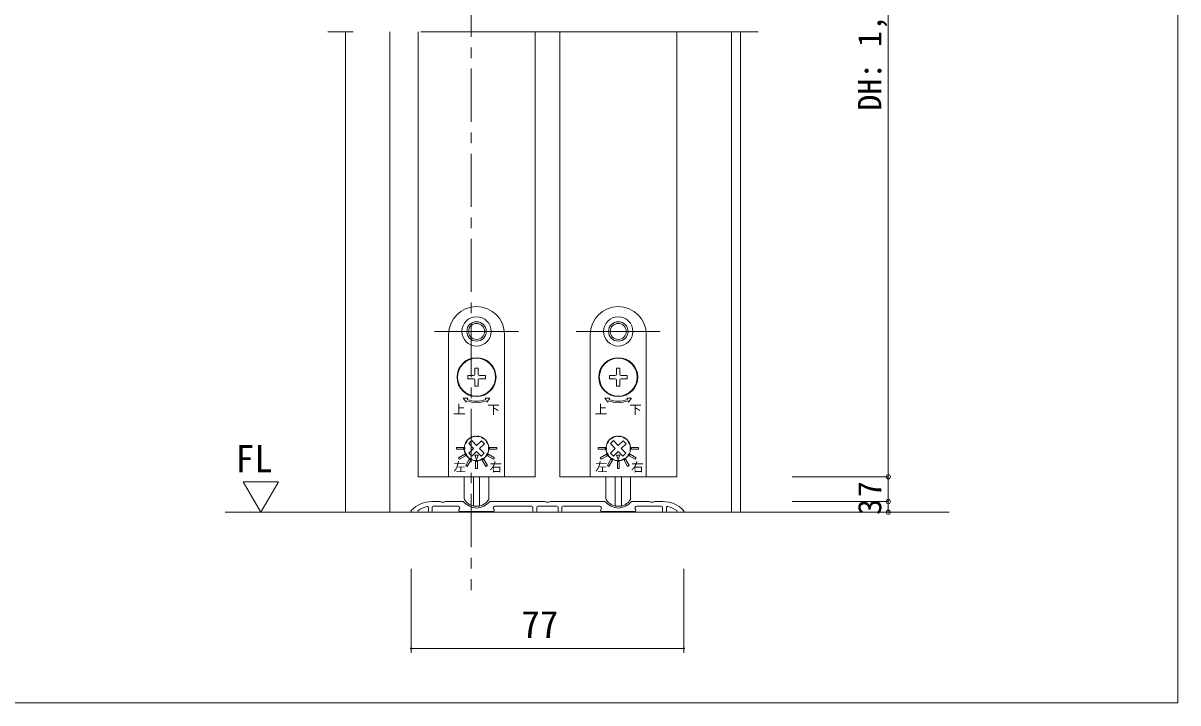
# Model space of a CAD drawing. Units: millimetres on the paper, enlarged 10 times, with parts at other scales. Extents: x -2000 to 2000, y -1385 to 1385.
# Drawn here: x -707 to 380, y -68 to 572 of the extents above; entities that cross this region are included whole.
import ezdxf
from ezdxf.enums import TextEntityAlignment as Align

# ---------------------------------------------------------------- set-up
doc = ezdxf.new("R2010")
doc.units = ezdxf.units.MM
doc.header["$LTSCALE"] = 10
doc.header["$PDMODE"] = 32
doc.header["$PDSIZE"] = 4
for name, pattern in [('CHAIN1', [8, 5, -1, 1, -1]), ('USER1', [19.05, 12.7, -6.35]), ('USER4', [50.8, 31.75, -6.35, 6.35, -6.35])]:
    doc.linetypes.add(name, pattern=pattern)
doc.layers.add('1-1_0', color=7, linetype='Continuous', lineweight=20)
doc.layers.add('2-0_18', color=7, linetype='Continuous', lineweight=18)
doc.styles.add('ＭＳ ゴシック', font='')
doc.styles.get('ＭＳ ゴシック').set_extended_font_data('MS Gothic')

msp = doc.modelspace()

# ---------------------------------------------------------------- linework, layer by layer
at = {"layer": '1-1_0'}
msp.add_line((380, -67.5), (380, 1335), dxfattribs=at)
msp.add_lwpolyline([(380, -67.5), (-1950, -67.5), (-1950, 1335)], dxfattribs=at)
at = {"layer": '2-0_18', "linetype": 'CHAIN1', "lineweight": 20}
msp.add_line((-284.88, 1089.01), (-284.88, 38.52), dxfattribs=at)
at = {"layer": '2-0_18', "color": 4, "lineweight": 9}
for p, q in [((107.54, 909.01), (107.54, 145.19)), ((107.54, 145.19), (17.13, 145.19)), ((107.54, 145.19), (107.54, 121.86)), ((107.54, 121.86), (17.13, 121.86)), ((107.54, 121.86), (107.54, 111.86)), ((107.54, 111.86), (17.13, 111.86))]:
    msp.add_line(p, q, dxfattribs=at)
at = {"layer": '2-0_18', "linetype": 'USER4', "lineweight": 20}
msp.add_line((-14.88, 563.52), (-419.88, 563.52), dxfattribs=at)
at = {"layer": '2-0_18', "lineweight": 20}
for p, q in [((-403.22, 563.52), (-403.22, 111.86)), ((-361.55, 563.52), (-361.55, 111.86)), ((-334.88, 563.52), (-334.88, 145.19)), ((-224.88, 563.52), (-224.88, 145.19)), ((-201.55, 563.52), (-201.55, 145.19)), ((-91.55, 563.52), (-91.55, 145.19)), ((-39.88, 563.52), (-39.88, 111.86)), ((-31.55, 563.52), (-31.55, 111.86)), ((-334.88, 145.19), (-224.88, 145.19)), ((-201.55, 145.19), (-91.55, 145.19)), ((164.88, 111.86), (-516.47, 111.86)), ((-23.22, 111.86), (-403.22, 111.86)), ((-346.55, 111.86), (-403.22, 111.86)), ((-84.88, 111.86), (-23.22, 111.86)), ((-341.55, 58.52), (-341.55, -20.45)), ((-84.88, 58.52), (-84.88, -20.45)), ((-341.55, -16.29), (-84.88, -16.29))]:
    msp.add_line(p, q, dxfattribs=at)
at = {"layer": '2-0_18', "color": 2, "linetype": 'USER1'}
for p, q in [((-319.38, 281.86), (-240.38, 281.86)), ((-186.05, 281.86), (-107.05, 281.86))]:
    msp.add_line(p, q, dxfattribs=at)
at = {"layer": '2-0_18'}
for p, q in [((-306.22, 278.86), (-306.22, 145.19)), ((-253.55, 145.19), (-253.55, 278.86)), ((-172.88, 278.86), (-172.88, 145.19)), ((-120.22, 145.19), (-120.22, 278.86)), ((-278.38, 247.19), (-281.38, 247.19)), ((-281.38, 241.69), (-281.38, 247.19)), ((-278.38, 241.69), (-278.38, 247.19)), ((-271.55, 240.36), (-277.05, 240.36)), ((-271.55, 240.36), (-271.55, 237.36)), ((-145.05, 247.19), (-148.05, 247.19)), ((-148.05, 241.69), (-148.05, 247.19)), ((-145.05, 241.69), (-145.05, 247.19)), ((-138.22, 240.36), (-143.72, 240.36)), ((-138.22, 240.36), (-138.22, 237.36)), ((-282.72, 237.36), (-288.22, 237.36)), ((-281.38, 230.52), (-281.38, 236.02)), ((-278.38, 230.52), (-281.38, 230.52)), ((-278.38, 230.52), (-278.38, 236.02)), ((-271.55, 237.36), (-277.05, 237.36)), ((-149.38, 237.36), (-154.88, 237.36)), ((-148.05, 230.52), (-148.05, 236.02)), ((-145.05, 230.52), (-148.05, 230.52)), ((-145.05, 230.52), (-145.05, 236.02)), ((-138.22, 237.36), (-143.72, 237.36)), ((-282.71, 171.89), (-287.13, 176.42)), ((-279.85, 174.69), (-275.32, 179.11)), ((-149.38, 171.89), (-153.8, 176.42)), ((-146.51, 174.69), (-141.98, 179.11)), ((-287.24, 167.47), (-282.71, 171.89)), ((-284.45, 164.61), (-287.24, 167.47)), ((-284.45, 164.61), (-279.92, 169.03)), ((-275.49, 164.5), (-279.92, 169.03)), ((-272.63, 167.29), (-275.49, 164.5)), ((-153.91, 167.47), (-149.38, 171.89)), ((-151.12, 164.61), (-153.91, 167.47)), ((-151.12, 164.61), (-146.58, 169.03)), ((-142.16, 164.5), (-146.58, 169.03)), ((-139.3, 167.29), (-142.16, 164.5)), ((-306.22, 145.19), (-253.55, 145.19)), ((-291.55, 124.75), (-291.55, 145.19)), ((-282.8, 145.19), (-282.8, 117.68)), ((-276.97, 145.19), (-276.97, 117.68)), ((-268.22, 145.19), (-268.22, 124.75)), ((-172.88, 145.19), (-120.22, 145.19)), ((-158.22, 124.75), (-158.22, 145.19)), ((-149.47, 145.19), (-149.47, 117.68)), ((-143.63, 145.19), (-143.63, 117.68)), ((-134.88, 145.19), (-134.88, 124.75)), ((-321.93, 121.86), (-314.05, 121.86)), ((-292.38, 121.86), (-309.05, 121.86)), ((-267.38, 121.86), (-215.72, 121.86)), ((-210.72, 121.86), (-159.05, 121.86)), ((-134.05, 121.86), (-117.38, 121.86)), ((-104.5, 121.86), (-112.38, 121.86)), ((-340.55, 111.86), (-335.88, 111.86)), ((-334.88, 112.86), (-334.88, 113.38)), ((-325.22, 116.09), (-325.22, 112.86)), ((-324.22, 111.86), (-322.55, 111.86)), ((-321.55, 112.86), (-321.55, 116.52)), ((-320.55, 117.52), (-297.28, 117.52)), ((-311.88, 117.52), (-297.28, 117.52)), ((-296.41, 114.02), (-295.84, 115.02)), ((-295.55, 112.52), (-279.88, 112.52)), ((-282.8, 117.68), (-276.97, 117.68)), ((-264.22, 112.52), (-279.88, 112.52)), ((-263.35, 114.02), (-263.93, 115.02)), ((-227.88, 117.52), (-262.48, 117.52)), ((-226.88, 116.52), (-226.88, 112.86)), ((-225.88, 111.86), (-224.22, 111.86)), ((-223.22, 112.86), (-223.22, 116.52)), ((-204.22, 117.52), (-222.22, 117.52)), ((-203.22, 112.86), (-203.22, 116.52)), ((-200.55, 111.86), (-202.22, 111.86)), ((-199.55, 116.52), (-199.55, 112.86)), ((-198.55, 117.52), (-163.95, 117.52)), ((-163.08, 114.02), (-162.51, 115.02)), ((-162.22, 112.52), (-146.55, 112.52)), ((-149.47, 117.68), (-143.63, 117.68)), ((-130.88, 112.52), (-146.55, 112.52)), ((-130.02, 114.02), (-130.6, 115.02)), ((-105.88, 117.52), (-129.15, 117.52)), ((-104.88, 112.86), (-104.88, 116.52)), ((-102.22, 111.86), (-103.88, 111.86)), ((-101.22, 116.09), (-101.22, 112.86)), ((-91.55, 112.86), (-91.55, 113.38)), ((-85.88, 111.86), (-90.55, 111.86))]:
    msp.add_line(p, q, dxfattribs=at)
for points in [[(-282.72, 240.36), (-288.22, 240.36), (-288.22, 237.36)], [(-149.38, 240.36), (-154.88, 240.36), (-154.88, 237.36)], [(-288.56, 217.92), (-288.05, 219.15), (-292.38, 219.15), (-289.58, 215.45), (-289.07, 216.68)], [(-270.7, 216.68), (-270.19, 215.45), (-267.39, 219.15), (-271.72, 219.15), (-271.21, 217.92)], [(-155.22, 217.92), (-154.71, 219.15), (-159.04, 219.15), (-156.24, 215.45), (-155.73, 216.68)], [(-137.36, 216.68), (-136.85, 215.45), (-134.06, 219.15), (-138.39, 219.15), (-137.87, 217.92)], [(-279.85, 174.69), (-284.27, 179.22), (-287.13, 176.42)], [(-272.63, 167.29), (-277.05, 171.82), (-272.52, 176.25), (-275.32, 179.11)], [(-146.51, 174.69), (-150.94, 179.22), (-153.8, 176.42)], [(-139.3, 167.29), (-143.72, 171.82), (-139.19, 176.25), (-141.98, 179.11)]]:
    msp.add_lwpolyline(points, dxfattribs=at)
for points in [[(-298.88, 171.02), (-292.22, 171.02), (-292.22, 172.69), (-298.88, 172.69)], [(-295.92, 161.64), (-290.15, 164.97), (-290.98, 166.41), (-296.75, 163.08)], [(-280.01, 161.52), (-278.29, 165.5), (-281.63, 165.54)], [(-263.01, 163.08), (-268.78, 166.41), (-269.62, 164.97), (-263.84, 161.64)], [(-260.88, 172.69), (-267.55, 172.69), (-267.55, 171.02), (-260.88, 171.02)], [(-165.55, 171.02), (-158.88, 171.02), (-158.88, 172.69), (-165.55, 172.69)], [(-162.59, 161.64), (-156.81, 164.97), (-157.65, 166.41), (-163.42, 163.08)], [(-146.68, 161.52), (-144.96, 165.5), (-148.29, 165.54)], [(-129.68, 163.08), (-135.45, 166.41), (-136.28, 164.97), (-130.51, 161.64)], [(-127.55, 172.69), (-134.22, 172.69), (-134.22, 171.02), (-127.55, 171.02)], [(-288.66, 154.99), (-285.33, 160.76), (-286.77, 161.59), (-290.1, 155.82)], [(-279.05, 159.52), (-280.72, 159.52), (-280.72, 152.86), (-279.05, 152.86)], [(-269.66, 155.82), (-272.99, 161.59), (-274.44, 160.76), (-271.1, 154.99)], [(-155.33, 154.99), (-151.99, 160.76), (-153.44, 161.59), (-156.77, 155.82)], [(-145.72, 159.52), (-147.38, 159.52), (-147.38, 152.86), (-145.72, 152.86)], [(-136.33, 155.82), (-139.66, 161.59), (-141.1, 160.76), (-137.77, 154.99)]]:
    msp.add_lwpolyline(points, close=True, dxfattribs=at)
at = {"layer": '2-0_18', "lineweight": 20}
msp.add_lwpolyline([(-482.72, 111.86), (-466.23, 140.54), (-499.42, 140.54)], close=True, dxfattribs=at)
at = {"layer": '2-0_18'}
for centre, radius in [((-279.88, 281.86), 13.83), ((-146.55, 281.86), 13.83), ((-279.88, 281.86), 9.17), ((-279.88, 281.86), 7.5), ((-146.55, 281.86), 9.17), ((-146.55, 281.86), 7.5), ((-279.88, 238.86), 18.33), ((-279.88, 238.86), 17.83), ((-146.55, 238.86), 18.33), ((-146.55, 238.86), 17.83)]:
    msp.add_circle(centre, radius, dxfattribs=at)
for centre, radius, start, end in [((-279.88, 278.86), 26.33, 0, 180), ((-146.55, 278.86), 26.33, 0, 180), ((-282.72, 241.69), 1.33, 270, 360), ((-277.05, 241.69), 1.33, 180, 270), ((-149.38, 241.69), 1.33, 270, 360), ((-143.72, 241.69), 1.33, 180, 270), ((-282.72, 236.02), 1.33, 360, 90), ((-277.05, 236.02), 1.33, 90, 180), ((-149.38, 236.02), 1.33, 360, 90), ((-143.72, 236.02), 1.33, 90, 180), ((-279.88, 238.86), 22.67, 247.5, 292.5), ((-146.55, 238.86), 22.67, 247.5, 292.5), ((-279.88, 238.86), 24, 247.5, 292.5), ((-146.55, 238.86), 24, 247.5, 292.5), ((-279.88, 171.86), 11.67, 98.90298, 201.09702), ((-287.88, 173.53), 3.33, 168.17431, 198.71996), ((-279.88, 171.86), 11.5, 160.42431, 168.17431), ((-287.58, 174.59), 3.33, 129.87866, 160.42431), ((-279.88, 171.86), 11.17, 146.90028, 151.69834), ((-285.97, 177.3), 3.33, 138.17431, 168.71996), ((-279.88, 171.86), 11.5, 130.42431, 138.17431), ((-285.18, 178.07), 3.33, 99.87866, 130.42431), ((-279.88, 171.86), 11.17, 116.90028, 121.69834), ((-282.43, 179.62), 3.33, 108.17431, 138.71996), ((-279.88, 171.86), 11.5, 100.42431, 108.17431), ((-281.36, 179.89), 3.33, 69.87866, 100.42431), ((-281.33, 181.08), 2.33, 72.61143, 98.90298), ((-279.88, 185.69), 2.5, 252.61143, 287.38857), ((-279.88, 171.86), 11.17, 86.90028, 91.69834), ((-278.21, 179.85), 3.33, 78.17431, 108.71996), ((-278.44, 181.08), 2.33, 81.09702, 107.38857), ((-279.88, 171.86), 11.67, 338.90298, 81.09702), ((-279.88, 171.86), 11.5, 70.42431, 78.17431), ((-277.15, 179.55), 3.33, 39.87866, 70.42431), ((-279.88, 171.86), 11.17, 56.90028, 61.69834), ((-274.44, 177.94), 3.33, 48.17431, 78.71996), ((-279.88, 171.86), 11.5, 40.42431, 48.17431), ((-273.67, 177.15), 3.33, 9.87866, 40.42431), ((-279.88, 171.86), 11.17, 26.90028, 31.69834), ((-272.12, 174.4), 3.33, 18.17431, 48.71996), ((-279.88, 171.86), 11.5, 10.42431, 18.17431), ((-271.85, 173.33), 3.33, 339.87866, 10.42431), ((-146.55, 171.86), 11.67, 98.90298, 201.09702), ((-154.54, 173.53), 3.33, 168.17431, 198.71996), ((-146.55, 171.86), 11.5, 160.42431, 168.17431), ((-154.24, 174.59), 3.33, 129.87866, 160.42431), ((-146.55, 171.86), 11.17, 146.90028, 151.69834), ((-152.63, 177.3), 3.33, 138.17431, 168.71996), ((-146.55, 171.86), 11.5, 130.42431, 138.17431), ((-151.84, 178.07), 3.33, 99.87866, 130.42431), ((-146.55, 171.86), 11.17, 116.90028, 121.69834), ((-149.1, 179.62), 3.33, 108.17431, 138.71996), ((-146.55, 171.86), 11.5, 100.42431, 108.17431), ((-148.03, 179.89), 3.33, 69.87866, 100.42431), ((-147.99, 181.08), 2.33, 72.61143, 98.90298), ((-146.55, 185.69), 2.5, 252.61143, 287.38857), ((-146.55, 171.86), 11.17, 86.90028, 91.69834), ((-144.88, 179.85), 3.33, 78.17431, 108.71996), ((-145.1, 181.08), 2.33, 81.09702, 107.38857), ((-146.55, 171.86), 11.67, 338.90298, 81.09702), ((-146.55, 171.86), 11.5, 70.42431, 78.17431), ((-143.81, 179.55), 3.33, 39.87866, 70.42431), ((-146.55, 171.86), 11.17, 56.90028, 61.69834), ((-141.1, 177.94), 3.33, 48.17431, 78.71996), ((-146.55, 171.86), 11.5, 40.42431, 48.17431), ((-140.33, 177.15), 3.33, 9.87866, 40.42431), ((-146.55, 171.86), 11.17, 26.90028, 31.69834), ((-138.79, 174.4), 3.33, 18.17431, 48.71996), ((-146.55, 171.86), 11.5, 10.42431, 18.17431), ((-138.52, 173.33), 3.33, 339.87866, 10.42431), ((-287.91, 170.38), 3.33, 159.87866, 190.42431), ((-279.88, 171.86), 11.5, 190.42431, 198.17431), ((-279.88, 171.86), 11.17, 176.90028, 181.69834), ((-287.64, 169.31), 3.33, 198.17431, 228.71996), ((-288.59, 168.5), 2.33, 201.09702, 227.38857), ((-291.86, 164.94), 2.5, 12.61143, 47.38857), ((-279.88, 171.86), 11.17, 206.90028, 211.69834), ((-287.15, 166), 2.33, 192.61143, 218.90298), ((-286.1, 166.56), 3.33, 189.87866, 220.42431), ((-279.88, 171.86), 11.67, 218.90298, 321.09702), ((-279.88, 171.86), 11.5, 220.42431, 228.17431), ((-285.33, 165.77), 3.33, 228.17431, 258.71996), ((-274.59, 165.64), 3.33, 279.87866, 310.42431), ((-279.88, 171.86), 11.5, 310.42431, 318.17431), ((-273.8, 166.41), 3.33, 318.17431, 348.71996), ((-272.62, 166), 2.33, 321.09702, 347.38857), ((-279.88, 171.86), 11.17, 326.90028, 331.69834), ((-267.9, 164.94), 2.5, 132.61143, 167.38857), ((-272.19, 169.12), 3.33, 309.87866, 340.42431), ((-271.17, 168.5), 2.33, 312.61143, 338.90298), ((-279.88, 171.86), 11.5, 340.42431, 348.17431), ((-279.88, 171.86), 11.17, 356.90028, 1.69834), ((-271.89, 170.18), 3.33, 348.17431, 18.71996), ((-154.58, 170.38), 3.33, 159.87866, 190.42431), ((-146.55, 171.86), 11.5, 190.42431, 198.17431), ((-146.55, 171.86), 11.17, 176.90028, 181.69834), ((-154.31, 169.31), 3.33, 198.17431, 228.71996), ((-155.26, 168.5), 2.33, 201.09702, 227.38857), ((-158.53, 164.94), 2.5, 12.61143, 47.38857), ((-146.55, 171.86), 11.17, 206.90028, 211.69834), ((-153.81, 166), 2.33, 192.61143, 218.90298), ((-152.77, 166.56), 3.33, 189.87866, 220.42431), ((-146.55, 171.86), 11.67, 218.90298, 321.09702), ((-146.55, 171.86), 11.5, 220.42431, 228.17431), ((-152, 165.77), 3.33, 228.17431, 258.71996), ((-141.25, 165.64), 3.33, 279.87866, 310.42431), ((-146.55, 171.86), 11.5, 310.42431, 318.17431), ((-140.46, 166.41), 3.33, 318.17431, 348.71996), ((-139.29, 166), 2.33, 321.09702, 347.38857), ((-146.55, 171.86), 11.17, 326.90028, 331.69834), ((-134.57, 164.94), 2.5, 132.61143, 167.38857), ((-138.85, 169.12), 3.33, 309.87866, 340.42431), ((-137.84, 168.5), 2.33, 312.61143, 338.90298), ((-146.55, 171.86), 11.5, 340.42431, 348.17431), ((-146.55, 171.86), 11.17, 356.90028, 1.69834), ((-138.56, 170.18), 3.33, 348.17431, 18.71996), ((-279.88, 171.86), 11.17, 236.90028, 241.69834), ((-282.62, 164.16), 3.33, 219.87866, 250.42431), ((-279.88, 171.86), 11.5, 250.42431, 258.17431), ((-281.56, 163.86), 3.33, 258.17431, 288.71996), ((-279.88, 171.86), 11.17, 266.90028, 271.69834), ((-278.4, 163.83), 3.33, 249.87866, 280.42431), ((-279.88, 171.86), 11.5, 280.42431, 288.17431), ((-277.34, 164.1), 3.33, 288.17431, 318.71996), ((-279.88, 171.86), 11.17, 296.90028, 301.69834), ((-146.55, 171.86), 11.17, 236.90028, 241.69834), ((-149.29, 164.16), 3.33, 219.87866, 250.42431), ((-146.55, 171.86), 11.5, 250.42431, 258.17431), ((-148.22, 163.86), 3.33, 258.17431, 288.71996), ((-146.55, 171.86), 11.17, 266.90028, 271.69834), ((-145.07, 163.83), 3.33, 249.87866, 280.42431), ((-146.55, 171.86), 11.5, 280.42431, 288.17431), ((-144, 164.1), 3.33, 288.17431, 318.71996), ((-146.55, 171.86), 11.17, 296.90028, 301.69834), ((-321.93, 95.19), 26.67, 90, 136.50339), ((-311.55, 126.21), 5.02, 240.13717, 299.86283), ((-276.87, 136.98), 21.67, 224.26307, 261.9973), ((-289.88, 124.75), 1.67, 180, 210.56067), ((-279.84, 130.68), 13.33, 210.56067, 257.16143), ((-282.9, 136.98), 21.67, 278.0027, 315.73693), ((-279.93, 130.68), 13.33, 282.83857, 329.43933), ((-269.88, 124.75), 1.67, 329.43933, 360), ((-213.22, 126.21), 5.02, 240.13717, 299.86283), ((-143.53, 136.98), 21.67, 224.26307, 261.9973), ((-156.55, 124.75), 1.67, 180, 210.56067), ((-146.5, 130.68), 13.33, 210.56067, 257.16143), ((-149.57, 136.98), 21.67, 278.0027, 315.73693), ((-146.6, 130.68), 13.33, 282.83857, 329.43933), ((-136.55, 124.75), 1.67, 329.43933, 360), ((-114.88, 126.21), 5.02, 240.13717, 299.86283), ((-104.5, 95.19), 26.67, 43.49661, 90), ((-340.55, 112.86), 1, 136.50339, 270), ((-335.88, 112.86), 1, 270, 0), ((-321.93, 95.19), 22.33, 101.58901, 125.44735), ((-326.22, 116.09), 1, 0, 101.58901), ((-324.22, 112.86), 1, 180, 270), ((-322.55, 112.86), 1, 270, 0), ((-320.55, 116.52), 1, 90, 180), ((-297.28, 115.86), 1.67, 330, 90), ((-295.55, 113.52), 1, 150, 270), ((-264.22, 113.52), 1, 270, 30), ((-262.48, 115.86), 1.67, 90, 210), ((-227.88, 116.52), 1, 0, 90), ((-225.88, 112.86), 1, 180, 270), ((-224.22, 112.86), 1, 270, 0), ((-222.22, 116.52), 1, 90, 180), ((-204.22, 116.52), 1, 0, 90), ((-202.22, 112.86), 1, 180, 270), ((-200.55, 112.86), 1, 270, 0), ((-198.55, 116.52), 1, 90, 180), ((-163.95, 115.86), 1.67, 330, 90), ((-162.22, 113.52), 1, 150, 270), ((-130.88, 113.52), 1, 270, 30), ((-129.15, 115.86), 1.67, 90, 210), ((-105.88, 116.52), 1, 0, 90), ((-103.88, 112.86), 1, 180, 270), ((-102.22, 112.86), 1, 270, 0), ((-100.22, 116.09), 1, 78.41099, 180), ((-104.5, 95.19), 22.33, 54.55265, 78.41099), ((-90.55, 112.86), 1, 180, 270), ((-85.88, 112.86), 1, 270, 43.49661)]:
    msp.add_arc(centre, radius, start, end, dxfattribs=at)
at = {"layer": '2-0_18', "lineweight": 20}
for centre, start, end in [((-341.55, -16.29), 0, 180), ((-341.55, -16.29), 180, 0), ((-84.88, -16.29), 0, 180), ((-84.88, -16.29), 180, 0)]:
    msp.add_arc(centre, 0.521, start, end, dxfattribs=at)
at = {"layer": '2-0_18', "color": 4}
for p in [(107.54, 145.19), (107.54, 121.86), (107.54, 111.86)]:
    msp.add_point(p, dxfattribs=at)

# ---------------------------------------------------------------- texts
at = {"layer": '2-0_18', "style": 'ＭＳ ゴシック'}
for s, p in [('DH: 1,970', (107.54, 489.6)), ('7', (107.54, 126.02)), ('3', (107.54, 109.36))]:
    msp.add_text(s, height=21.99, rotation=90, dxfattribs=at).set_placement(p, align=Align.BOTTOM_LEFT)
for s, height, p in [('上', 8.55, (-301.96, 201.8)), ('下', 8.55, (-269.64, 201.54)), ('上', 8.55, (-168.63, 201.8)), ('下', 8.55, (-136.3, 201.54)), ('FL', 25.66, (-506.55, 141.65)), ('左', 8.55, (-301.65, 147.62)), ('右', 8.55, (-267.67, 147.54)), ('左', 8.55, (-168.31, 147.62)), ('右', 8.55, (-134.34, 147.54)), ('77', 25.66, (-237.77, -14.2))]:
    msp.add_text(s, height=height, dxfattribs=at).set_placement(p, align=Align.BOTTOM_LEFT)

doc.saveas('drawing.dxf')
